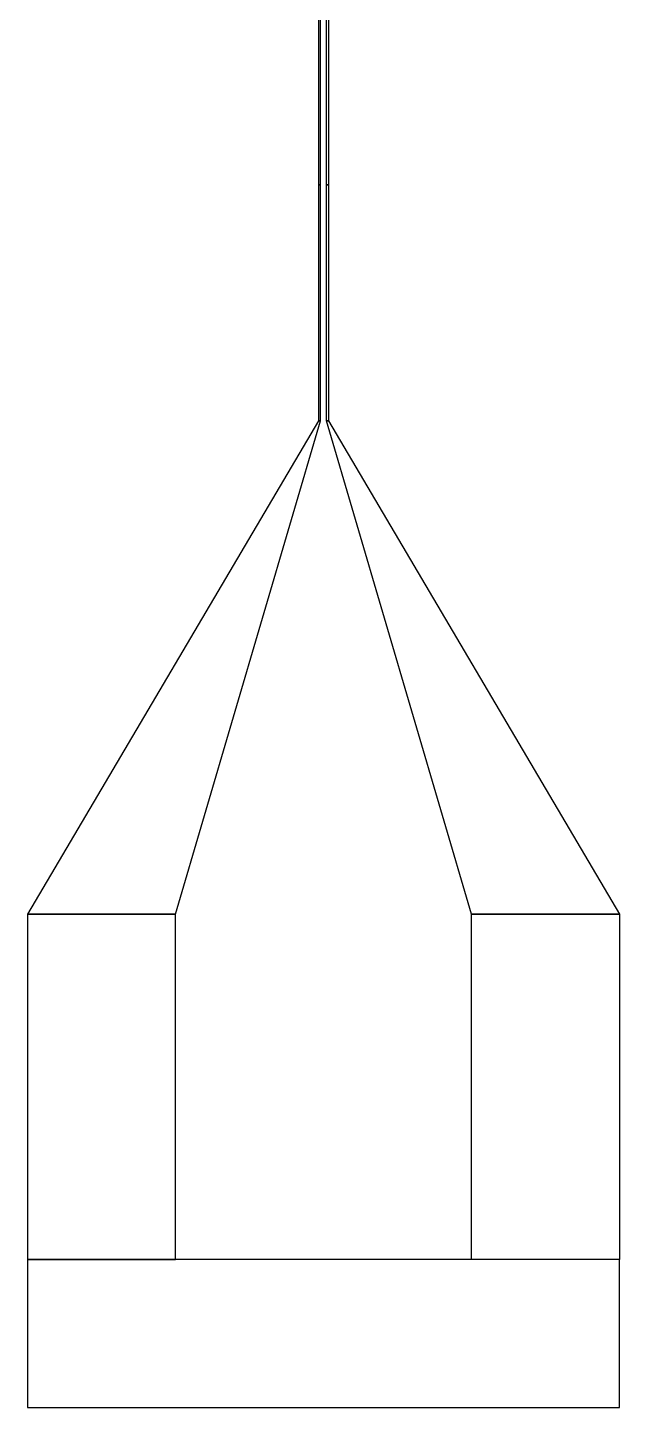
# Model space of a CAD drawing. Extents: x -18850 to 18850, y -21700 to 21700.
# Drawn here: x -6925 to -6625, y -17050 to -16351 of the extents above; entities that cross this region are included whole.
import ezdxf

# ---------------------------------------------------------------- set-up
doc = ezdxf.new("R2010")
doc.units = 0

# ---------------------------------------------------------------- blocks, each defined once
blk = doc.blocks.new('R2C1')
for points in [[(4123.5, 619.5), (4123.5, 931.75), (4122.5, 931.75), (4122.5, 619.5), (4123.5, 619.5)], [(4126.5, 619.5), (4126.5, 931.75), (4127.5, 931.75), (4127.5, 619.5), (4126.5, 619.5)], [(4123.5, 500), (4123.5, 619.5), (4122.5, 619.5), (4122.5, 500), (4123.5, 500)], [(4126.5, 500), (4126.5, 619.5), (4127.5, 619.5), (4127.5, 500), (4126.5, 500)], [(4050, 250), (4123.5, 500), (4122.5, 500), (3975, 250), (4050, 250)], [(4200, 250), (4126.5, 500), (4127.5, 500), (4275, 250), (4200, 250)], [(4050, 75), (4050, 250), (3975, 250), (3975, 75), (4050, 75)], [(4200, 75), (4200, 250), (4275, 250), (4275, 75), (4200, 75)], [(4275, 0), (4275, 75), (3975, 75), (3975, 0), (4275, 0)]]:
    blk.add_lwpolyline(points)

msp = doc.modelspace()

# ---------------------------------------------------------------- block references
msp.add_blockref('R2C1', (-10900, -17050))

doc.saveas('drawing.dxf')
